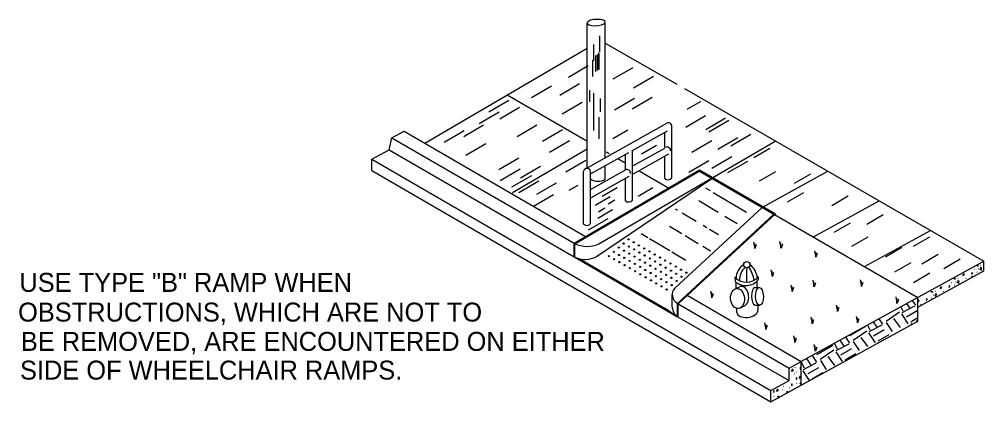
# Model space of a CAD drawing. Extents: x 1518 to 2368, y -443 to 86.
# Drawn here: x 1718.6 to 1780.7, y -10 to 14.7 of the extents above; entities that cross this region are included whole.
import ezdxf

# ---------------------------------------------------------------- set-up
doc = ezdxf.new("R2010")
doc.units = 0
doc.layers.add('Level 1', color=7, linetype='Continuous')

msp = doc.modelspace()

# ---------------------------------------------------------------- linework, layer by layer
at = {"layer": 'Level 1'}
for p, q in [((1755.151, 5.112), (1755.151, 14.421)), ((1756.317, 5.739), (1756.317, 14.461)), ((1755.962, 12.546), (1755.962, 13.587)), ((1756.317, 13.131), (1760.924, 10.473)), ((1744.685, 6.681), (1755.151, 12.797)), ((1755.579, 11.988), (1755.579, 13.029)), ((1755.893, 11.465), (1755.893, 12.506)), ((1755.928, 11.395), (1755.928, 12.436)), ((1755.509, 10.976), (1755.509, 12.017)), ((1755.718, 11.29), (1755.718, 12.331)), ((1755.823, 11.36), (1755.823, 12.401)), ((1753.943, 10.94), (1755.224, 11.688)), ((1756.831, 10.816), (1758.112, 11.564)), ((1758.143, 10.24), (1759.424, 10.988)), ((1751.563, 9.623), (1752.845, 10.371)), ((1753.383, 9.764), (1754.665, 10.512)), ((1755.322, 9.349), (1755.322, 10.091)), ((1761.413, 10.191), (1780.697, -0.938)), ((1748.819, 8.699), (1750.101, 9.447)), ((1749.997, 9.785), (1755.138, 6.824)), ((1755.587, 7.486), (1755.587, 9.905)), ((1756.015, 8.701), (1756.015, 9.56)), ((1756.909, 8.832), (1758.19, 9.58)), ((1758.059, 8.895), (1759.34, 9.643)), ((1761.593, 8.859), (1762.504, 9.391)), ((1749.519, 8.251), (1750.801, 8.998)), ((1753.547, 8.56), (1754.828, 9.308)), ((1748.203, 7.942), (1749.485, 8.69)), ((1755.929, 6.945), (1755.929, 8.354)), ((1761.502, 7.706), (1762.783, 8.454)), ((1762.791, 7.55), (1764.072, 8.298)), ((1762.987, 7.41), (1764.268, 8.158)), ((1745.936, 6.737), (1747.217, 7.485)), ((1747.195, 7.102), (1748.477, 7.85)), ((1750.631, 7.104), (1751.912, 7.852)), ((1752.272, 6.806), (1753.553, 7.554)), ((1755.036, 5.019), (1760.276, 7.974)), ((1756.806, 6.974), (1757.767, 7.534)), ((1758.021, 6.175), (1760.326, 7.469)), ((1760.602, 4.432), (1760.602, 7.763)), ((1742.401, 6.251), (1742.577, 7.022)), ((1742.577, 7.022), (1743.357, 7.451)), ((1742.577, 7.022), (1754.303, 0.222)), ((1743.357, 7.451), (1755.051, 0.659)), ((1752.732, 6.092), (1754.014, 6.84)), ((1760.155, 6.387), (1760.155, 7.379)), ((1761.898, 6.092), (1763.18, 6.84)), ((1763.575, 6.289), (1764.856, 7.037)), ((1764.415, 6.513), (1765.696, 7.261)), ((1741.285, 5.637), (1742.401, 6.251)), ((1742.401, 6.251), (1754.303, -0.657)), ((1747.335, 5.897), (1748.617, 6.645)), ((1750.351, 3.501), (1755.151, 6.307)), ((1758.096, 5.209), (1760.145, 6.359)), ((1758.653, 5.981), (1759.614, 6.542)), ((1763.239, 4.46), (1767.256, 6.808)), ((1765.879, 5.745), (1766.926, 6.357)), ((1741.285, 5.637), (1766.987, -9.282)), ((1741.285, 4.919), (1741.285, 5.637)), ((1749.463, 4.972), (1750.745, 5.72)), ((1755.371, 4.688), (1757.837, 6.072)), ((1756.365, 6.117), (1756.566, 6.002)), ((1757.131, 5.677), (1757.646, 5.38)), ((1757.614, 4.984), (1757.614, 5.951)), ((1758.048, 4.651), (1760.409, 5.977)), ((1758.061, 3), (1758.061, 6.202)), ((1760.155, 4.391), (1760.155, 5.836)), ((1763.19, 5.057), (1764.471, 5.805)), ((1749.547, 4.272), (1750.829, 5.02)), ((1750.863, 4.44), (1752.145, 5.188)), ((1753.777, 4.833), (1755.059, 5.581)), ((1755.368, 3.677), (1757.673, 4.971)), ((1756.317, 4.369), (1756.317, 5.191)), ((1761.703, 4.81), (1762.984, 5.558)), ((1764.219, 4.776), (1765.5, 5.524)), ((1741.285, 4.919), (1766.987, -10)), ((1750.303, 3.851), (1751.585, 4.599)), ((1754.303, 0.222), (1762.392, 4.95)), ((1754.353, 0.193), (1762.368, 4.878)), ((1754.924, 1.445), (1754.924, 4.843)), ((1755.371, 1.487), (1755.371, 4.858)), ((1755.381, 3.154), (1757.855, 4.543)), ((1755.762, -0.64), (1763.183, 4.403)), ((1755.903, 0.173), (1763.164, 4.417)), ((1757.614, 2.958), (1757.614, 4.412)), ((1758.5, 4.888), (1760.457, 3.761)), ((1762.392, 4.95), (1767.273, 2.127)), ((1762.393, 4.863), (1767.175, 2.098)), ((1766.255, 4.24), (1767.302, 4.851)), ((1766.496, 2.577), (1770.615, 4.842)), ((1768.511, 4.089), (1769.559, 4.701)), ((1750.751, 3.487), (1752.033, 4.235)), ((1751.899, 3.375), (1753.181, 4.123)), ((1753.997, 3.641), (1754.562, 3.97)), ((1756.118, 3.264), (1757.079, 3.825)), ((1758.426, 3.257), (1759.387, 3.818)), ((1762.766, 3.8), (1763.073, 3.617)), ((1751.703, 2.619), (1752.985, 3.366)), ((1755.665, 2.675), (1756.626, 3.236)), ((1763.272, 3.498), (1765.422, 2.217)), ((1768.06, 2.885), (1769.107, 3.497)), ((1770.918, 2.659), (1771.965, 3.271)), ((1755.87, 2.249), (1756.293, 2.496)), ((1756.507, 2.771), (1756.93, 3.018)), ((1760.803, -2.675), (1766.417, 2.533)), ((1762.339, 2.97), (1763.58, 2.23)), ((1769.721, 0.625), (1773.955, 2.953)), ((1755.828, 1.834), (1756.789, 2.395)), ((1760.841, 2.441), (1760.979, 2.358)), ((1760.973, -3.655), (1767.175, 2.098)), ((1761.014, -3.679), (1767.273, 2.127)), ((1761.268, 2.187), (1762.165, 1.652)), ((1764.023, 1.966), (1764.811, 1.497)), ((1767.216, 2.074), (1776.456, -3.27)), ((1773.174, 1.455), (1774.221, 2.067)), ((1755.231, 1.077), (1756.512, 1.825)), ((1760.458, 1.314), (1761.245, 0.845)), ((1762.62, 1.381), (1762.864, 1.236)), ((1771.068, 0.928), (1772.116, 1.54)), ((1758.637, 0.843), (1759.051, 0.597)), ((1761.467, 0.713), (1762.31, 0.211)), ((1763.041, 1.131), (1763.617, 0.787)), ((1772.196, 0.025), (1773.244, 0.637)), ((1773.023, -1.284), (1777.26, 1.045)), ((1776.182, 0.025), (1777.23, 0.637)), ((1754.303, -0.657), (1754.303, 0.222)), ((1754.355, -0.687), (1754.355, 0.192)), ((1759.162, 0.531), (1760.47, -0.248)), ((1762.598, 0.04), (1763.106, -0.263)), ((1765.87, 0.296), (1765.954, -0.124)), ((1765.954, -0.124), (1765.954, 0.212)), ((1765.982, -0.096), (1766.066, 0.156)), ((1767.55, 0.324), (1767.634, -0.096)), ((1767.634, -0.096), (1767.634, 0.24)), ((1767.662, -0.068), (1767.746, 0.184)), ((1760.614, -0.334), (1761.511, -0.869)), ((1769.79, -0.264), (1769.874, -0.685)), ((1769.874, -0.685), (1769.874, -0.348)), ((1769.902, -0.657), (1769.986, -0.404)), ((1774.377, -0.652), (1775.425, -0.041)), ((1776.709, -1.104), (1777.756, -0.492)), ((1755.148, -1.058), (1754.355, -0.687)), ((1754.355, -0.687), (1760.973, -4.528)), ((1755.148, -1.058), (1760.218, -4)), ((1768.958, -7.392), (1780.697, -0.938)), ((1774.979, -1.631), (1776.026, -1.019)), ((1778.138, -1.405), (1779.185, -0.793)), ((1780.697, -1.567), (1780.697, -0.938)), ((1766.99, -1.497), (1767.074, -1.917)), ((1767.074, -1.917), (1767.074, -1.581)), ((1767.102, -1.889), (1767.186, -1.637)), ((1776.182, -2.308), (1777.23, -1.697)), ((1776.456, -3.899), (1780.697, -1.567)), ((1764.666, -1.996), (1764.677, -2.236)), ((1764.723, -2.276), (1764.723, -2.705)), ((1766.111, -2.63), (1766.111, -2.201)), ((1766.181, -2.123), (1766.181, -1.968)), ((1768.278, -2.478), (1768.362, -2.898)), ((1769.678, -2.17), (1769.762, -2.59)), ((1769.762, -2.59), (1769.762, -2.254)), ((1769.79, -2.562), (1769.874, -2.31)), ((1772.73, -2.142), (1772.814, -2.562)), ((1772.814, -2.562), (1772.814, -2.226)), ((1772.842, -2.534), (1772.926, -2.282)), ((1763.098, -2.87), (1763.182, -3.29)), ((1763.182, -3.29), (1763.182, -2.954)), ((1763.21, -3.262), (1763.294, -3.01)), ((1764.687, -2.722), (1765.007, -2.577)), ((1765.96, -2.63), (1766.243, -2.63)), ((1768.362, -2.898), (1768.362, -2.562)), ((1768.39, -2.87), (1768.474, -2.618)), ((1760.632, -3.898), (1760.632, -3.112)), ((1760.973, -4.528), (1760.973, -3.655)), ((1761.014, -3.679), (1768.163, -7.829)), ((1761.014, -4.552), (1761.014, -3.679)), ((1761.599, -3.136), (1768.944, -7.4)), ((1775.026, -3.234), (1775.11, -3.655)), ((1775.11, -3.655), (1775.11, -3.318)), ((1775.138, -3.627), (1775.222, -3.374)), ((1775.729, -3.67), (1775.93, -3.978)), ((1776.098, -3.467), (1776.296, -3.767)), ((1776.456, -4.794), (1776.456, -3.27)), ((1760.184, -3.974), (1760.973, -4.528)), ((1764.793, -4.246), (1764.793, -3.989)), ((1764.98, -3.971), (1765.29, -3.826)), ((1765.964, -3.781), (1766.271, -3.781)), ((1766.157, -4.114), (1766.157, -3.781)), ((1771.19, -3.767), (1771.274, -4.187)), ((1771.274, -4.187), (1771.274, -3.851)), ((1771.302, -4.159), (1771.386, -3.907)), ((1774.41, -4.807), (1775.282, -4.206)), ((1775.356, -3.875), (1775.486, -4.137)), ((1775.403, -4.331), (1775.819, -4.968)), ((1776.244, -3.846), (1775.418, -4.273)), ((1776.413, -4.138), (1775.718, -4.539)), ((1761.014, -4.552), (1768.169, -8.632)), ((1766.57, -4.916), (1766.654, -5.336)), ((1766.987, -10), (1776.456, -4.794)), ((1769.566, -4.551), (1769.65, -4.972)), ((1769.65, -4.972), (1769.65, -4.635)), ((1769.678, -4.944), (1769.762, -4.691)), ((1772.478, -4.495), (1772.562, -4.916)), ((1772.562, -4.916), (1772.562, -4.579)), ((1772.59, -4.888), (1772.674, -4.635)), ((1773.58, -4.851), (1773.81, -5.202)), ((1773.95, -4.648), (1774.176, -4.991)), ((1774.416, -4.901), (1774.79, -5.464)), ((1774.891, -4.626), (1775.323, -5.206)), ((1776.456, -4.6), (1776.002, -4.862)), ((1776.008, -4.956), (1776.041, -5.022)), ((1776.337, -4.767), (1776.381, -4.835)), ((1766.654, -5.336), (1766.654, -5)), ((1766.682, -5.308), (1766.766, -5.056)), ((1772.064, -5.723), (1773.087, -5.132)), ((1772.29, -6.031), (1773.162, -5.43)), ((1773.213, -5.053), (1773.366, -5.361)), ((1773.283, -5.555), (1773.699, -6.192)), ((1774.124, -5.07), (1773.298, -5.497)), ((1774.292, -5.362), (1773.598, -5.763)), ((1768.446, -5.756), (1768.53, -6.176)), ((1768.53, -6.176), (1768.53, -5.84)), ((1768.558, -6.148), (1768.642, -5.896)), ((1771.432, -6.032), (1771.69, -6.426)), ((1771.801, -5.829), (1772.056, -6.215)), ((1772.296, -6.125), (1772.67, -6.688)), ((1772.771, -5.85), (1773.203, -6.43)), ((1774.577, -5.685), (1773.882, -6.086)), ((1773.888, -6.18), (1773.898, -6.201)), ((1774.217, -5.991), (1774.233, -6.016)), ((1769.762, -6.317), (1769.846, -6.737)), ((1769.846, -6.737), (1769.846, -6.401)), ((1769.874, -6.709), (1769.958, -6.457)), ((1769.944, -6.947), (1770.967, -6.356)), ((1770.17, -7.255), (1771.042, -6.654)), ((1771.07, -6.231), (1771.246, -6.585)), ((1771.163, -6.779), (1771.579, -7.416)), ((1772.003, -6.294), (1771.178, -6.721)), ((1772.172, -6.586), (1771.478, -6.987)), ((1768.163, -7.829), (1768.944, -7.4)), ((1768.942, -8.925), (1768.942, -7.405)), ((1768.944, -7.444), (1769.126, -7.809)), ((1769.284, -7.213), (1769.57, -7.65)), ((1769.653, -7.01), (1769.935, -7.439)), ((1770.176, -7.349), (1770.55, -7.913)), ((1770.651, -7.074), (1771.083, -7.654)), ((1772.456, -6.909), (1771.762, -7.31)), ((1768.169, -8.632), (1768.169, -7.834)), ((1769.043, -8.003), (1769.459, -8.64)), ((1769.883, -7.518), (1769.058, -7.945)), ((1770.052, -7.81), (1769.358, -8.211)), ((1766.983, -9.284), (1768.169, -8.632)), ((1770.336, -8.133), (1769.642, -8.534)), ((1766.987, -10), (1766.987, -9.282)), ((1768.942, -8.849), (1768.963, -8.878))]:
    msp.add_line(p, q, dxfattribs=at)
for points in [[(1780.278, -1.198), (1780.296, -1.21), (1780.312, -1.219), (1780.322, -1.231), (1780.33, -1.244), (1780.321, -1.26), (1780.303, -1.26), (1780.292, -1.248), (1780.275, -1.243), (1780.26, -1.242), (1780.246, -1.235), (1780.238, -1.222), (1780.248, -1.209), (1780.263, -1.204)], [(1780.493, -1.193), (1780.508, -1.189), (1780.508, -1.189)], [(1779.385, -1.752), (1779.355, -1.856), (1779.455, -1.823)], [(1779.46, -1.801), (1779.435, -1.764), (1779.386, -1.774)], [(1779.966, -1.75), (1779.965, -1.729), (1779.965, -1.711), (1779.96, -1.696), (1779.952, -1.682), (1779.934, -1.682), (1779.925, -1.698), (1779.93, -1.713), (1779.926, -1.73), (1779.92, -1.744), (1779.918, -1.76), (1779.926, -1.773), (1779.942, -1.771), (1779.954, -1.761)], [(1780.089, -1.472), (1780.099, -1.461), (1780.1, -1.46)], [(1780.253, -1.641), (1780.267, -1.637), (1780.268, -1.638)], [(1780.363, -1.422), (1780.377, -1.417), (1780.378, -1.418)], [(1780.505, -1.453), (1780.522, -1.465), (1780.538, -1.474), (1780.549, -1.486), (1780.557, -1.499), (1780.548, -1.515), (1780.53, -1.515), (1780.519, -1.503), (1780.502, -1.498), (1780.486, -1.496), (1780.472, -1.49), (1780.464, -1.477), (1780.475, -1.464), (1780.49, -1.459)], [(1780.518, -1.343), (1780.535, -1.355), (1780.551, -1.363), (1780.561, -1.375), (1780.569, -1.389), (1780.56, -1.405), (1780.542, -1.405), (1780.532, -1.393), (1780.515, -1.388), (1780.499, -1.386), (1780.485, -1.38), (1780.477, -1.366), (1780.487, -1.353), (1780.502, -1.348)], [(1778.631, -2.313), (1778.642, -2.303), (1778.642, -2.302)], [(1778.821, -2.04), (1778.838, -2.052), (1778.854, -2.06), (1778.864, -2.072), (1778.872, -2.086), (1778.863, -2.102), (1778.845, -2.102), (1778.835, -2.09), (1778.818, -2.085), (1778.802, -2.083), (1778.788, -2.077), (1778.78, -2.064), (1778.79, -2.05), (1778.805, -2.045)], [(1778.795, -2.483), (1778.809, -2.479), (1778.81, -2.479)], [(1778.905, -2.263), (1778.919, -2.259), (1778.92, -2.259)], [(1779.047, -2.295), (1779.065, -2.307), (1779.08, -2.315), (1779.091, -2.327), (1779.099, -2.341), (1779.09, -2.357), (1779.072, -2.357), (1779.061, -2.345), (1779.044, -2.34), (1779.029, -2.338), (1779.014, -2.332), (1779.007, -2.319), (1779.017, -2.305), (1779.032, -2.3)], [(1779.06, -2.185), (1779.077, -2.196), (1779.093, -2.205), (1779.104, -2.217), (1779.111, -2.231), (1779.103, -2.246), (1779.084, -2.246), (1779.074, -2.234), (1779.057, -2.23), (1779.041, -2.228), (1779.027, -2.222), (1779.019, -2.208), (1779.03, -2.195), (1779.045, -2.19)], [(1779.036, -2.035), (1779.05, -2.031), (1779.051, -2.031)], [(1779.554, -2.045), (1779.564, -2.035), (1779.565, -2.034)], [(1779.979, -1.962), (1779.978, -1.96), (1779.961, -1.956), (1779.945, -1.954), (1779.931, -1.948), (1779.923, -1.934), (1779.934, -1.921), (1779.949, -1.916)], [(1779.964, -1.911), (1779.981, -1.923), (1779.997, -1.931), (1780.008, -1.943), (1780.009, -1.945)], [(1777.363, -2.882), (1777.38, -2.893), (1777.396, -2.902), (1777.407, -2.914), (1777.415, -2.928), (1777.406, -2.943), (1777.388, -2.943), (1777.377, -2.931), (1777.36, -2.927), (1777.344, -2.925), (1777.33, -2.919), (1777.322, -2.905), (1777.333, -2.892), (1777.348, -2.887)], [(1777.447, -3.105), (1777.462, -3.101), (1777.462, -3.101)], [(1777.602, -3.026), (1777.619, -3.038), (1777.635, -3.047), (1777.646, -3.059), (1777.654, -3.072), (1777.645, -3.088), (1777.627, -3.088), (1777.616, -3.076), (1777.599, -3.071), (1777.584, -3.069), (1777.569, -3.063), (1777.562, -3.05), (1777.572, -3.037), (1777.587, -3.031)], [(1777.578, -2.876), (1777.592, -2.872), (1777.593, -2.873)], [(1777.928, -2.594), (1777.898, -2.697), (1777.997, -2.665)], [(1778.003, -2.643), (1777.977, -2.606), (1777.929, -2.615)], [(1778.096, -2.887), (1778.107, -2.876), (1778.107, -2.876)], [(1778.508, -2.592), (1778.507, -2.571), (1778.507, -2.553), (1778.502, -2.537), (1778.495, -2.524), (1778.476, -2.524), (1778.468, -2.54), (1778.473, -2.555), (1778.468, -2.572), (1778.462, -2.586), (1778.46, -2.602), (1778.468, -2.615), (1778.485, -2.613), (1778.496, -2.602)], [(1778.474, -2.79), (1778.473, -2.79), (1778.466, -2.776), (1778.476, -2.763), (1778.491, -2.758)], [(1778.506, -2.753), (1778.522, -2.763)], [(1776.47, -3.435), (1776.456, -3.483)], [(1776.456, -3.534), (1776.539, -3.506)], [(1776.545, -3.485), (1776.519, -3.447), (1776.471, -3.457)], [(1776.638, -3.729), (1776.649, -3.718), (1776.649, -3.718)], [(1777.051, -3.433), (1777.049, -3.412), (1777.05, -3.394), (1777.045, -3.379), (1777.037, -3.366), (1777.019, -3.365), (1777.01, -3.381), (1777.015, -3.396), (1777.01, -3.413), (1777.004, -3.428), (1777.002, -3.443), (1777.01, -3.457), (1777.027, -3.454), (1777.039, -3.444)], [(1777.173, -3.155), (1777.184, -3.144), (1777.184, -3.144)], [(1777.337, -3.325), (1777.352, -3.321), (1777.352, -3.321)], [(1777.589, -3.137), (1777.607, -3.148), (1777.623, -3.157), (1777.633, -3.169), (1777.641, -3.183), (1777.632, -3.198), (1777.614, -3.198), (1777.603, -3.186), (1777.586, -3.182), (1777.571, -3.18), (1777.557, -3.174), (1777.549, -3.16), (1777.559, -3.147), (1777.574, -3.142)], [(1768.346, -7.919), (1768.316, -8.022), (1768.446, -7.98), (1768.4, -7.912), (1768.352, -7.922)], [(1768.549, -7.789), (1768.559, -7.778), (1768.56, -7.777)], [(1768.915, -7.86), (1768.913, -7.84), (1768.914, -7.821), (1768.909, -7.806), (1768.901, -7.793), (1768.883, -7.793), (1768.874, -7.808), (1768.879, -7.824), (1768.874, -7.84), (1768.868, -7.855), (1768.866, -7.87), (1768.874, -7.884), (1768.891, -7.881), (1768.903, -7.871)], [(1768.525, -8.201), (1768.514, -8.212), (1768.514, -8.212)], [(1768.614, -8.085), (1768.628, -8.08), (1768.629, -8.081)], [(1768.664, -8.523), (1768.663, -8.502), (1768.663, -8.484), (1768.658, -8.469), (1768.65, -8.455), (1768.632, -8.455), (1768.623, -8.471), (1768.628, -8.486), (1768.624, -8.503), (1768.618, -8.517), (1768.616, -8.533), (1768.623, -8.546), (1768.64, -8.544), (1768.652, -8.533)], [(1768.84, -8.374), (1768.81, -8.478), (1768.94, -8.435), (1768.894, -8.368), (1768.846, -8.377)], [(1767.206, -9.365), (1767.205, -9.344), (1767.205, -9.325), (1767.2, -9.31), (1767.192, -9.297), (1767.174, -9.297), (1767.165, -9.312), (1767.17, -9.328), (1767.166, -9.345), (1767.16, -9.359), (1767.158, -9.374), (1767.166, -9.388), (1767.182, -9.386), (1767.194, -9.375)], [(1767.382, -9.215), (1767.352, -9.319), (1767.482, -9.276), (1767.436, -9.209), (1767.388, -9.219)], [(1767.744, -9.244), (1767.759, -9.24), (1767.759, -9.24)], [(1767.808, -8.997), (1767.819, -8.987), (1767.819, -8.986)], [(1768.164, -9.085), (1768.179, -9.081), (1768.18, -9.081)], [(1768.36, -8.922), (1768.359, -8.902), (1768.359, -8.883), (1768.354, -8.868), (1768.346, -8.855), (1768.328, -8.855), (1768.319, -8.87), (1768.324, -8.885), (1768.32, -8.903), (1768.314, -8.917), (1768.312, -8.932), (1768.32, -8.946), (1768.336, -8.943), (1768.348, -8.933)], [(1768.646, -8.815), (1768.651, -8.81), (1768.651, -8.81)], [(1768.942, -8.856), (1768.937, -8.856), (1768.926, -8.844), (1768.909, -8.839), (1768.894, -8.837), (1768.879, -8.831), (1768.872, -8.818), (1768.882, -8.804), (1768.897, -8.799)], [(1768.912, -8.794), (1768.93, -8.806), (1768.942, -8.813)], [(1767.188, -9.657), (1767.193, -9.652), (1767.193, -9.651)], [(1767.454, -9.636), (1767.472, -9.647), (1767.488, -9.656), (1767.498, -9.668), (1767.506, -9.682), (1767.497, -9.698), (1767.479, -9.697), (1767.469, -9.685), (1767.452, -9.681), (1767.436, -9.679), (1767.422, -9.673), (1767.414, -9.659), (1767.424, -9.646), (1767.439, -9.641)], [(1768.019, -9.348), (1767.99, -9.448)], [(1768.091, -9.393), (1768.069, -9.36), (1768.02, -9.37)]]:
    msp.add_lwpolyline(points, dxfattribs=at)
for centre, radius in [((1757.497, 0.209), 0.0375), ((1757.497, 0.209), 0.0167), ((1757.808, 0.471), 0.0375), ((1757.808, 0.471), 0.0167), ((1757.836, 0.013), 0.0375), ((1757.836, 0.013), 0.0167), ((1758.147, 0.275), 0.0375), ((1758.147, 0.275), 0.0167), ((1758.484, 0.085), 0.0375), ((1758.484, 0.085), 0.0167), ((1756.548, -0.61), 0.0375), ((1756.548, -0.61), 0.0167), ((1756.867, -0.337), 0.0375), ((1756.867, -0.337), 0.0167), ((1757.186, -0.061), 0.0375), ((1757.206, -0.533), 0.0375), ((1757.186, -0.061), 0.0167), ((1757.206, -0.533), 0.0167), ((1757.525, -0.257), 0.0375), ((1757.525, -0.257), 0.0167), ((1757.862, -0.447), 0.0375), ((1757.862, -0.447), 0.0167), ((1758.173, -0.177), 0.0375), ((1758.173, -0.177), 0.0167), ((1758.201, -0.643), 0.0375), ((1758.512, -0.373), 0.0375), ((1758.512, -0.373), 0.0167), ((1758.823, -0.11), 0.0375), ((1758.823, -0.11), 0.0167), ((1758.851, -0.568), 0.0375), ((1758.851, -0.568), 0.0167), ((1759.162, -0.306), 0.0375), ((1759.162, -0.306), 0.0167), ((1759.501, -0.502), 0.0375), ((1759.501, -0.502), 0.0167), ((1756.887, -0.806), 0.0375), ((1756.887, -0.806), 0.0167), ((1757.223, -0.996), 0.0375), ((1757.223, -0.996), 0.0167), ((1757.542, -0.723), 0.0375), ((1757.563, -1.192), 0.0375), ((1757.542, -0.723), 0.0167), ((1757.563, -1.192), 0.0167), ((1757.881, -0.919), 0.0375), ((1757.881, -0.919), 0.0167), ((1758.221, -1.115), 0.0375), ((1758.201, -0.643), 0.0167), ((1758.221, -1.115), 0.0167), ((1758.54, -0.839), 0.0375), ((1758.54, -0.839), 0.0167), ((1758.879, -1.034), 0.0375), ((1758.879, -1.034), 0.0167), ((1759.19, -0.764), 0.0375), ((1759.19, -0.764), 0.0167), ((1759.218, -1.23), 0.0375), ((1759.218, -1.23), 0.0167), ((1759.529, -0.96), 0.0375), ((1759.529, -0.96), 0.0167), ((1759.84, -0.698), 0.0375), ((1759.84, -0.698), 0.0167), ((1759.869, -1.156), 0.0375), ((1759.869, -1.156), 0.0167), ((1760.18, -0.894), 0.0375), ((1760.18, -0.894), 0.0167), ((1760.519, -1.09), 0.0375), ((1760.519, -1.09), 0.0167), ((1765.438, -1.165), 0.201), ((1757.902, -1.387), 0.0375), ((1757.902, -1.387), 0.0167), ((1758.241, -1.583), 0.0375), ((1758.241, -1.583), 0.0167), ((1758.56, -1.31), 0.0375), ((1758.56, -1.31), 0.0167), ((1758.58, -1.779), 0.0375), ((1758.58, -1.779), 0.0167), ((1758.899, -1.506), 0.0375), ((1758.899, -1.506), 0.0167), ((1759.238, -1.702), 0.0375), ((1759.238, -1.702), 0.0167), ((1759.558, -1.426), 0.0375), ((1759.577, -1.898), 0.0375), ((1759.558, -1.426), 0.0167), ((1759.897, -1.622), 0.0375), ((1759.897, -1.622), 0.0167), ((1760.208, -1.352), 0.0375), ((1760.208, -1.352), 0.0167), ((1760.236, -1.818), 0.0375), ((1760.236, -1.818), 0.0167), ((1760.547, -1.547), 0.0375), ((1760.547, -1.547), 0.0167), ((1760.858, -1.285), 0.0375), ((1760.858, -1.285), 0.0167), ((1760.886, -1.743), 0.0375), ((1760.886, -1.743), 0.0167), ((1761.197, -1.481), 0.0375), ((1761.197, -1.481), 0.0167), ((1761.537, -1.677), 0.0375), ((1761.537, -1.677), 0.0167), ((1758.919, -1.975), 0.0375), ((1758.919, -1.975), 0.0167), ((1759.259, -2.171), 0.0375), ((1759.259, -2.171), 0.0167), ((1759.598, -2.366), 0.0375), ((1759.577, -1.898), 0.0167), ((1759.598, -2.366), 0.0167), ((1759.917, -2.093), 0.0375), ((1759.917, -2.093), 0.0167), ((1760.256, -2.289), 0.0375), ((1760.256, -2.289), 0.0167), ((1760.575, -2.013), 0.0375), ((1760.595, -2.485), 0.0375), ((1760.575, -2.013), 0.0167), ((1760.595, -2.485), 0.0167), ((1760.915, -2.209), 0.0375), ((1760.915, -2.209), 0.0167), ((1761.226, -1.939), 0.0375), ((1761.226, -1.939), 0.0167), ((1759.937, -2.562), 0.0375), ((1759.937, -2.562), 0.0167), ((1760.276, -2.758), 0.0375), ((1760.276, -2.758), 0.0167)]:
    msp.add_circle(centre, radius, dxfattribs=at)
for centre, radius, start, end in [((1760.374, 7.771), 0.225, 354.21108, 115.67381), ((1760.305, 6.198), 0.225, 354.21108, 115.67381), ((1755.148, 4.826), 0.225, 8.148, 175.75742), ((1757.722, 4.75), 0.225, 354.21108, 115.67381), ((1760.358, 4.637), 0.319, 230.50166, 320.08802), ((1755.852, 5.121), 0.898, 239.22106, 300.77894), ((1757.817, 3.204), 0.319, 230.50166, 320.08802), ((1755.127, 1.691), 0.319, 230.50166, 320.08802), ((1755.151, 1.957), 1.936, 245.6625, 292.86579), ((1765.809, -2.05), 1.063, 122.57701, 180.69861), ((1764.949, -2.098), 1.162, 3.2111, 53.57488), ((1766.05, -2.144), 1.086, 131.69684, 182.54672), ((1775.979, -2.048), 10.567, 176.30214, 181.293), ((1764.007, -2.402), 1.908, 7.01022, 34.80159), ((1765.409, -1.189), 1.097, 227.36477, 314.77253), ((1764.822, -2.233), 0.282, 104.90408, 123.30498), ((1765.375, -1.47), 1.037, 227.64468, 320.98868), ((1765.909, -3.123), 1.187, 76.75153, 80.62861), ((1761.246, -3.099), 0.614, 136.2398, 244.02985)]:
    msp.add_arc(centre, radius, start, end, dxfattribs=at)
for centre, major_axis, ratio, start_param, end_param in [((1755.738, 14.455), (0.583, 0.033), 0.346582, 6.179888, 12.381533), ((1755.153, 1.077), (-0.798, -1.764), 0.887687, 0, 0.825526), ((1765.111, -3.216), (-0.04, 0.65), 0.6836, 3.434319, 6.429712), ((1765.985, -3.209), (-0.017, 0.578), 0.43726, 0.027037, 2.99511), ((1761.426, -3.875), (-0.6, 0.523), 0.993837, 0.756239, 1.685912), ((1765.473, -4.16), (0.681, 0.087), 0.582371, 3.141593, 6.185388)]:
    msp.add_ellipse(centre, major_axis=major_axis, ratio=ratio, start_param=start_param, end_param=end_param, dxfattribs=at)
for centre, major_axis, ratio in [((1764.838, -3.345), (-0.04, 0.65), 0.6836), ((1766.25, -3.206), (-0.017, 0.575), 0.439363)]:
    msp.add_ellipse(centre, major_axis=major_axis, ratio=ratio, dxfattribs=at)

# ---------------------------------------------------------------- texts
for s, height, p in [('USE TYPE "B" RAMP WHEN', 1.22305, (1718.574, -2.915)), ('OBSTRUCTIONS, WHICH ARE NOT TO', 1.22308, (1718.489, -4.831)), ('BE REMOVED, ARE ENCOUNTERED ON EITHER', 1.22308, (1718.667, -6.72)), ('SIDE OF WHEELCHAIR RAMPS.', 1.22308, (1718.612, -8.572))]:
    msp.add_text(s, height=height, dxfattribs=at).set_placement(p)

doc.saveas('drawing.dxf')
